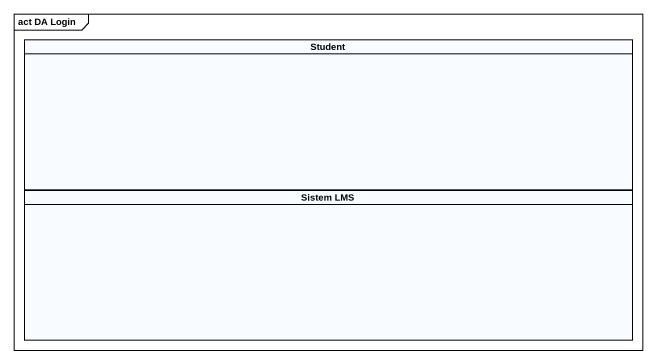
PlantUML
@startuml
mainframe act DA Login
hide empty description
state Student <<partition>>
state "Sistem LMS" as Sistem_LMS <<partition>>
@enduml
